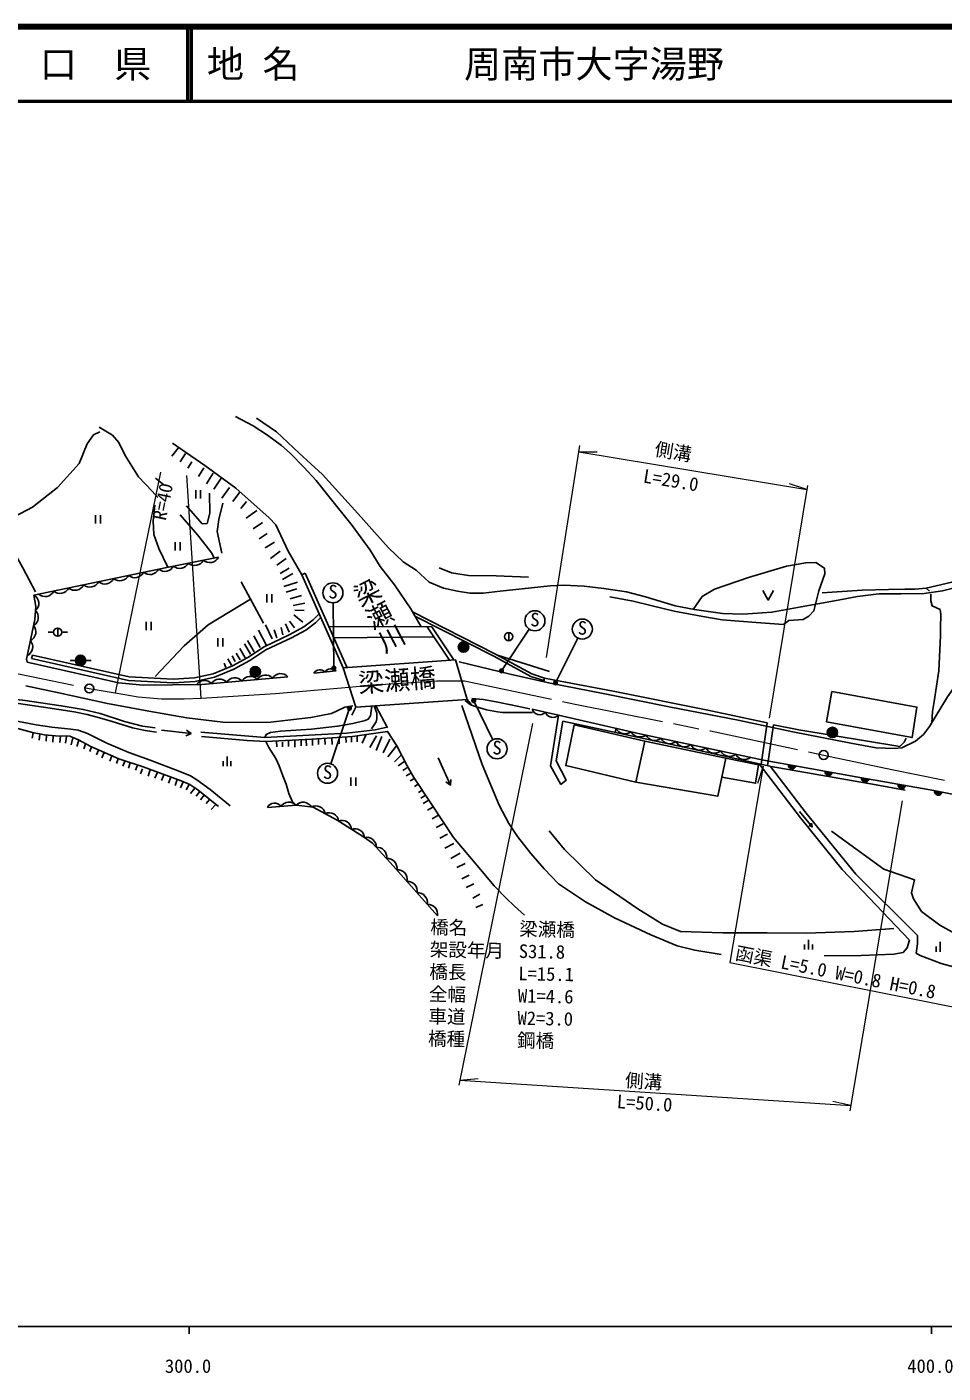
# Model space of a CAD drawing. Units: millimetres, scale not verified. Extents: x 40000 to 680000, y 20000 to 380000.
# Drawn here: x 346137 to 469547, y 198715 to 380000 of the extents above; entities that cross this region are included whole.
import ezdxf
from ezdxf.enums import TextEntityAlignment as Align

# ---------------------------------------------------------------- set-up
doc = ezdxf.new("R2010")
doc.units = ezdxf.units.MM
doc.header["$LTSCALE"] = 1000
doc.linetypes.add('CHAIN', pattern=[18.5, 12, -1.5, 3.5, -1.5])
for name, color, linetype, lineweight in [('M-BGD', 7, 'Continuous', 25), ('M-BGD-EXST', 7, 'Continuous', 25), ('M-BMK', 2, 'CHAIN', 13), ('M-BMK-SRVR', 3, 'Continuous', 25), ('M-STR-HTXT', 7, 'Continuous', 13), ('M-STR-STR1', 1, 'Continuous', 25), ('M-TTL', 2, 'Continuous', 140), ('M-TTL-BAND', 7, 'Continuous', 25), ('M-TTL-LINE', 7, 'Continuous', 50)]:
    doc.layers.add(name, color=color, linetype=linetype, lineweight=lineweight)
doc.layers.add('M-BMK-HTXT', color=7, linetype='Continuous')
doc.layers.add('M-TTL-TXT', color=7, linetype='Continuous')
doc.styles.add('@ＭＳ ゴシック', font='')
doc.styles.add('ＭＳ ゴシック', font='')
doc.styles.get('@ＭＳ ゴシック').set_extended_font_data('@MS Gothic')
doc.styles.get('ＭＳ ゴシック').set_extended_font_data('MS Gothic')

msp = doc.modelspace()

# ---------------------------------------------------------------- hatches: boundary and pattern name
at = {"layer": 'M-BGD'}
for points in [[(405647, 296490, 1), (404247, 296490, 0.41421), (404947, 295790, 0.41421)], [(354060, 294689, 1), (352660, 294689, 0.41421), (353360, 293989, 0.41421)], [(377595, 293163, 1), (376195, 293163, 0.41421), (376895, 292463, 0.41421)], [(455332, 284985, 1), (453932, 284985, 0.41421), (454632, 284285, 0.41421)], [(449707, 280483), (448723, 280662, 1)], [(454626, 279589), (453642, 279768, 1)], [(459547, 278702), (458562, 278877, 0.41421), (458967, 278297, 0.41421)], [(464470, 277827), (463485, 278002, 1)], [(469390, 276937), (468408, 277127, 1)]]:
    msp.add_hatch(color=256, dxfattribs=at).paths.add_polyline_path(points)
at = {"layer": 'M-BGD-EXST'}
for points in [[(387264, 293531, 0.41421), (387603, 293431, 0.41421), (387703, 293770, 1)], [(409833, 293150, 0.41421), (410172, 293050, 0.41421), (410272, 293389, 1)], [(417106, 291552, 0.41421), (417445, 291452, 0.41421), (417545, 291791, 1)], [(389364, 288125, 0.41421), (389703, 288025, 0.41421), (389803, 288364, 1)], [(406102, 289146, 0.41421), (406441, 289046, 0.41421), (406541, 289385, 1)]]:
    msp.add_hatch(color=256, dxfattribs=at).paths.add_polyline_path(points)

# ---------------------------------------------------------------- linework, layer by layer
at = {"layer": 'M-BGD'}
for p, q in [((365645, 322191), (366512, 323291)), ((366762, 321424), (367496, 322574)), ((367796, 320591), (368363, 321424)), ((363468, 319240), (364583, 318315)), ((369247, 319474), (369965, 320624)), ((370315, 318490), (371232, 319890)), ((371316, 317740), (372300, 319224)), ((368874, 317595), (368874, 316477)), ((369541, 317595), (369541, 316477)), ((372390, 316549), (373440, 317992)), ((373886, 316077), (374766, 317284)), ((374949, 315159), (375711, 316077)), ((355390, 314248), (355390, 313130)), ((356057, 314248), (356057, 313130)), ((375673, 313857), (377117, 314881)), ((376633, 312399), (377893, 313264)), ((366111, 310611), (366111, 309493)), ((366778, 310611), (366778, 309493)), ((377422, 311043), (378498, 311778)), ((378249, 309836), (379496, 310597)), ((378945, 308419), (380231, 309416)), ((379824, 307514), (381045, 308432)), ((380272, 306395), (381454, 307130)), ((380574, 305569), (381939, 306408)), ((383162, 306213), (383618, 306416)), ((389284, 293706), (383618, 306416)), ((374977, 305286), (378010, 299696)), ((380758, 304650), (382596, 305227)), ((388753, 293668), (383162, 306213)), ((378441, 303590), (378441, 302472)), ((379107, 303590), (379107, 302472)), ((381061, 303873), (382505, 304332)), ((381612, 302981), (383109, 303440)), ((467274, 304436), (467699, 304020)), ((382019, 302075), (383568, 302417)), ((382216, 301433), (383502, 301419)), ((362204, 299892), (362204, 298774)), ((362870, 299892), (362870, 298774)), ((378275, 299466), (379159, 297580)), ((380365, 299135), (380623, 298123)), ((380956, 299625), (381444, 298502)), ((381517, 299956), (382189, 299091)), ((382070, 300830), (383322, 299855)), ((386809, 299258), (400675, 299202)), ((403056, 294704), (400074, 299204)), ((403628, 294745), (400675, 299202)), ((349732, 298498), (348982, 298498)), ((350282, 299048), (350282, 297948)), ((350832, 298498), (351582, 298498)), ((371874, 297702), (371874, 296584)), ((372541, 297702), (372541, 296584)), ((375869, 297374), (376726, 295828)), ((376709, 297992), (377556, 296419)), ((377316, 298747), (378384, 296805)), ((379463, 298785), (379794, 297745)), ((387494, 297721), (400964, 297843)), ((411036, 298443), (411036, 297343)), ((374323, 295672), (374884, 294770)), ((374838, 296297), (375520, 295018)), ((375455, 296905), (376256, 295534)), ((346878, 295416), (346768, 294928)), ((351948, 294689), (354772, 294689)), ((372719, 294336), (372922, 293719)), ((373207, 294888), (373677, 294041)), ((373806, 295293), (374183, 294547)), ((416530, 293190), (409516, 295406)), ((384798, 292983), (387772, 293301)), ((415859, 292307), (415746, 291810)), ((389891, 287333), (390451, 288392)), ((405998, 288760), (405458, 289438)), ((346855, 284202), (346994, 284939)), ((347795, 283959), (347868, 284758)), ((368260, 284829), (367651, 285281)), ((425369, 284981), (425498, 285542)), ((445849, 286285), (445053, 280683)), ((446720, 286019), (445915, 280491)), ((348720, 283816), (348769, 284615)), ((349624, 283681), (349687, 284532)), ((350551, 283616), (350643, 284490)), ((351323, 283525), (351473, 284455)), ((352104, 283341), (352325, 284241)), ((352858, 283101), (353147, 283945)), ((353803, 282803), (354050, 283449)), ((354599, 282435), (354843, 283036)), ((379786, 283046), (379775, 283773)), ((380548, 283034), (380548, 283682)), ((381367, 283091), (381355, 283841)), ((382208, 283023), (382208, 283864)), ((383095, 283205), (383084, 283944)), ((383800, 283193), (383766, 283955)), ((384619, 283227), (384585, 284034)), ((385427, 283375), (385392, 284103)), ((386291, 283364), (386279, 284125)), ((387240, 283351), (387195, 284240)), ((388191, 283440), (388180, 284279)), ((389131, 283613), (389092, 284352)), ((389881, 283686), (389858, 284396)), ((390619, 283720), (390625, 284475)), ((391309, 283524), (391779, 284609)), ((392345, 282982), (393206, 284536)), ((393161, 282568), (393945, 284430)), ((394135, 282238), (395019, 284094)), ((394754, 281691), (395938, 283192)), ((428178, 278312), (429378, 283811)), ((355500, 281955), (355785, 282612)), ((356227, 281586), (356540, 282270)), ((357298, 281114), (357558, 281819)), ((358210, 280802), (358427, 281453)), ((359068, 280459), (359310, 281113)), ((372560, 280440), (372560, 281136)), ((373093, 280440), (373093, 281768)), ((373627, 280440), (373627, 281136)), ((395648, 281043), (396542, 281928)), ((396159, 280485), (397030, 281110)), ((359816, 280191), (360061, 280886)), ((360770, 279918), (361025, 280577)), ((361451, 279430), (361701, 280097)), ((362465, 279117), (362740, 279976)), ((363376, 278820), (363705, 279634)), ((364285, 278520), (364569, 279283)), ((396758, 279852), (397456, 280315)), ((397208, 279131), (397840, 279511)), ((365229, 278164), (365513, 278957)), ((366086, 277860), (366375, 278652)), ((366839, 277511), (367196, 278317)), ((367608, 277257), (368000, 277972)), ((368185, 276752), (368764, 277497)), ((389783, 278902), (389783, 277784)), ((390450, 278902), (390450, 277784)), ((397780, 278455), (398347, 278790)), ((398340, 277699), (398839, 278040)), ((403180, 277898), (403259, 278652)), ((368917, 276397), (369415, 277022)), ((369537, 275909), (370024, 276533)), ((370263, 275413), (370741, 275950)), ((398903, 276902), (399386, 277207)), ((399179, 276144), (399768, 276511)), ((399512, 275402), (400195, 275837)), ((370945, 274627), (371549, 275248)), ((400093, 274523), (400827, 274933)), ((400717, 273335), (401477, 273813)), ((401256, 272191), (402220, 272703)), ((451916, 272266), (451834, 272765)), ((401776, 270741), (402792, 271278)), ((402451, 269397), (403663, 270020)), ((403219, 267998), (404508, 268731)), ((404029, 266787), (405159, 267323)), ((404719, 265294), (405715, 265782)), ((405310, 264089), (406334, 264607)), ((406190, 262692), (407154, 263198)), ((406624, 261402), (407528, 261836)), ((450891, 255750), (450891, 256447)), ((451425, 255750), (451425, 257078)), ((451958, 255750), (451958, 256447)), ((468637, 255444), (468637, 256141)), ((469171, 255444), (469171, 256773))]:
    msp.add_line(p, q, dxfattribs=at)
for points in [[(374255, 327547), (376595, 326281), (378547, 325026), (380430, 323634), (381598, 322590), (383459, 320730), (385099, 318926), (386866, 316729), (389955, 312852), (392355, 309526), (393712, 307323), (395648, 304854), (397830, 301644), (399240, 299207)], [(377059, 327314), (379766, 325450), (382831, 322591), (385947, 319707), (390711, 314458), (394831, 309857), (396841, 307969), (398561, 306823), (400299, 305211), (402269, 304406), (404150, 303994), (405798, 303761), (407590, 303761), (409895, 304011), (414122, 304477), (416630, 304710), (418404, 304817), (421199, 304674), (423850, 304370), (426888, 303929), (429468, 303252), (433443, 302026), (436056, 301531), (439828, 301009), (442554, 300934), (446491, 301173), (450423, 301910), (454912, 302691), (458017, 303294), (460899, 303651), (463915, 303651), (467014, 303682), (469470, 304081), (471771, 304633)], [(342906, 313232), (346895, 315313), (350277, 317978), (353182, 321185), (354247, 323865), (355115, 325078), (355960, 325468)], [(355873, 326118), (357673, 325013), (358497, 324016), (359390, 322298), (361189, 319416), (363010, 317466), (363772, 316636)], [(365749, 323926), (370116, 320920), (374293, 317867), (378756, 313907), (379687, 312929), (381330, 309422), (383162, 306213)], [(363383, 315582), (363146, 313471), (363231, 311630), (363907, 309772), (365118, 307246)], [(367643, 315521), (369759, 313066), (370402, 313142), (370760, 314501), (370742, 317220)], [(372517, 315861), (371970, 313670), (371781, 312065), (372385, 309139)], [(341493, 314450), (345592, 307135), (347289, 303946)], [(366786, 314296), (369135, 311621), (370277, 310128), (371024, 309112), (371374, 308473)], [(404384, 294496), (411226, 292841), (416632, 291608), (423739, 290234), (432871, 288412), (441924, 286639), (449321, 285080), (457101, 283547), (460532, 282932), (462941, 282834), (463986, 282920), (465847, 283797), (466928, 284718), (467735, 285776), (470145, 289798), (471957, 292348), (475038, 296932), (480527, 305611), (486782, 315420)], [(371942, 308585), (364978, 307219), (347080, 303454), (347319, 301958), (347220, 300204), (346076, 294862), (346172, 294470), (355721, 292294), (358480, 291679), (361806, 291373), (369677, 291459), (381268, 292496)], [(401672, 307151), (403348, 306470), (405612, 306129), (409331, 306070), (413699, 305879)], [(435893, 301562), (437105, 303300), (438746, 304296), (443357, 305838), (448456, 307381), (451054, 307850), (452402, 307869), (453555, 307127), (453633, 306366), (452832, 304042), (452378, 302250)], [(453244, 303810), (458626, 304156), (462195, 304258), (464415, 304268), (465788, 304286), (467274, 304436), (470731, 305230), (474163, 306596)], [(363392, 292532), (367306, 296648), (370568, 299485), (376245, 302949)], [(452378, 302250), (452149, 301347), (451465, 300625), (450703, 300215), (448769, 300078), (448033, 299538), (444352, 299807), (439767, 300162), (437206, 300581), (433310, 301330), (430188, 302080), (427805, 302654), (424678, 303235)], [(445285, 304107), (446000, 302812), (446716, 304107)], [(467886, 303613), (467886, 302716), (468096, 302029), (469144, 301528), (469261, 300876), (469177, 299027), (469221, 297987), (468972, 293278), (468355, 289138), (468106, 287805), (468042, 286288)], [(346878, 295416), (359890, 292499), (365853, 292179), (368716, 292362), (371238, 292889), (373809, 293967), (375895, 295084), (378085, 296538), (381569, 298156), (383455, 299203), (384679, 300141), (385508, 300949)], [(445849, 286285), (437844, 288010), (425089, 290538), (418695, 291779), (415859, 292307), (414163, 292862), (409185, 295587), (398077, 301217)], [(346768, 294928), (359821, 292002), (365856, 291678), (368783, 291865), (371387, 292410), (374024, 293515), (376152, 294655), (378330, 296101), (381796, 297710), (383730, 298783), (385007, 299762), (385725, 300462)], [(415781, 291965), (415772, 291967), (414023, 292540), (409022, 295278), (398398, 300662)], [(295036, 291676), (299619, 292520), (304154, 293213), (307809, 293606), (310301, 293831), (313796, 293869), (317770, 293719), (321124, 293569), (325510, 293082), (328452, 292652), (330956, 292595), (333448, 291996), (338171, 290497), (340589, 289898), (343606, 289505), (345593, 289355), (350764, 288593), (353726, 288081), (356026, 287518), (359285, 286477), (361718, 285815), (363422, 285600)], [(390055, 288563), (388978, 288396), (387926, 287909), (387157, 287524), (384361, 286999), (381271, 286627), (378995, 286367), (375587, 286310), (372525, 286378), (367679, 286978), (362567, 287862), (357008, 288880), (350443, 290306), (345972, 291271)], [(363571, 285036), (362087, 285258), (360368, 285609), (357620, 286468), (355928, 286949), (354235, 287392), (352490, 287756), (348349, 288381), (344684, 288915)], [(369563, 285008), (378197, 284305), (389249, 284891), (393054, 285361), (394664, 285696), (393125, 288579)], [(392601, 288542), (392400, 287237), (392115, 286785), (391680, 286600), (390037, 286182), (387992, 285813), (384488, 285428), (380280, 285176), (378939, 284975), (378352, 284724), (378197, 284305)], [(392930, 288565), (393288, 287590), (393277, 286820), (393186, 286415), (392538, 285473)], [(404721, 288626), (407476, 280679), (409751, 275187), (411056, 272737), (412231, 270983), (414015, 268679), (415813, 266606), (417723, 264601), (421372, 262169), (425265, 260019), (430199, 257720), (433720, 256261), (436089, 255646), (439674, 255083)], [(405180, 289270), (405878, 288712), (406693, 288425), (408028, 288052), (409533, 287765), (410177, 287688), (412148, 287672), (414227, 287696)], [(413864, 288151), (411328, 288711), (409590, 289062), (407628, 289412), (406072, 289552)], [(344332, 286583), (347392, 286011), (349515, 285685), (352041, 285451), (353043, 285282), (354293, 284826), (356918, 283543), (359872, 282267), (362761, 281236), (366752, 279748), (368184, 279129), (369009, 278627), (370841, 277312), (373537, 275120)], [(513875, 283977), (507402, 281366), (501079, 279120), (494141, 277214), (490496, 276443), (487034, 275915), (483621, 275578), (480016, 275418), (475754, 275754), (472785, 276283), (468298, 277148), (457827, 279007), (445378, 281271), (428716, 284802), (417728, 287329), (414215, 288109)], [(418076, 277963), (416647, 280484), (417728, 287329)], [(418076, 277963), (418782, 278563), (417437, 281165), (418348, 286489), (435695, 282764)], [(371940, 275010), (369141, 277271), (368081, 277965), (366931, 278480), (361801, 280339), (358519, 281437), (354741, 283097), (353093, 284008), (351928, 284476), (349970, 284539), (348504, 284652), (346869, 284990), (342622, 286144)], [(364244, 285294), (368260, 284829), (367564, 284528)], [(369661, 284451), (375818, 283884), (378337, 283777), (384494, 284061), (390006, 284434), (394725, 285125), (395949, 283174), (397351, 280497), (398274, 278901), (400626, 275319), (403617, 270861), (407232, 266531), (409092, 264350), (410691, 262675), (411813, 261584), (413150, 260386)], [(464568, 284232), (464312, 283671), (463742, 283110), (450116, 285343), (446720, 286019)], [(378337, 283777), (378746, 282975), (379657, 281464), (380100, 280487), (380614, 279151), (381061, 278001), (381397, 276759), (381876, 275749), (382409, 275190)], [(401534, 281591), (403180, 277898), (402566, 278343)], [(435695, 282764), (446402, 280383), (460539, 277945), (464458, 277230)], [(439745, 278962), (444285, 278144), (444662, 280630), (440279, 281524)], [(465037, 257030), (455965, 266515), (450335, 273494), (444776, 280745)], [(466118, 257638), (457798, 265887), (451121, 274112), (446295, 280407)], [(378537, 274902), (382409, 275190), (384709, 274941), (387929, 273197), (391494, 270917), (392682, 270075), (395469, 267046), (401427, 260301)], [(450208, 274351), (451916, 272266), (451443, 272444)], [(416489, 271728), (418550, 269238), (422737, 265139), (428427, 261255), (431768, 259162), (434156, 258196), (439900, 257988), (445872, 258000), (451098, 257952), (457589, 258167), (462923, 258596)], [(454500, 271699), (461566, 266590), (465680, 265136), (465301, 263381), (465547, 262564), (466630, 260888), (469125, 259049), (472049, 257414), (474916, 257101), (478739, 256958), (481602, 257163), (487839, 258021), (496689, 259125), (502782, 260208), (505482, 261005), (506913, 262865), (507465, 263458), (509674, 264275), (512495, 265236), (512810, 266600), (512698, 268047)], [(466118, 257638), (466091, 256538), (465927, 255246), (466442, 254933), (469277, 253892), (473103, 252839), (476688, 252033), (479862, 251639), (483809, 251513), (490621, 251665), (499006, 252178), (505138, 252691), (508639, 253560), (512614, 255107), (517359, 258059), (521848, 260794), (525549, 262664), (529399, 264137), (534567, 265599), (539665, 266816), (545210, 267969), (549584, 269277), (553528, 270241)], [(453524, 254922), (458521, 254971), (462904, 255148), (464161, 255357), (464725, 255986), (465037, 257030)]]:
    msp.add_lwpolyline(points, dxfattribs=at)
for points in [[(454555, 290518), (453829, 286423), (465363, 284304), (466016, 288412)], [(419857, 285994), (429378, 283811), (440279, 281524), (439745, 278962), (439194, 276389), (428178, 278312), (418712, 280532)]]:
    msp.add_lwpolyline(points, close=True, dxfattribs=at)
for centre, radius in [((350282, 298498), 550), ((411036, 297893), 550), ((404947, 296490), 700), ((353360, 294689), 700), ((376895, 293163), 700), ((454632, 284985), 700)]:
    msp.add_circle(centre, radius, dxfattribs=at)
for centre, radius, start, end in [((368755, 308774), 1304, 228.88223, 333.30776), ((370777, 309170), 1304, 228.88223, 333.30776), ((360676, 307131), 1304, 229.66757, 334.09309), ((362694, 307555), 1304, 229.66757, 334.09309), ((364709, 307980), 1304, 229.75313, 333.30776), ((366732, 308377), 1304, 228.88223, 333.30776), ((352608, 305433), 1304, 229.66757, 334.09309), ((354625, 305857), 1304, 229.66757, 334.09309), ((356642, 306282), 1304, 229.66757, 334.09309), ((358659, 306706), 1304, 229.66757, 334.09309), ((346543, 302373), 1207, 308.17259, 63.56763), ((348574, 304584), 1304, 229.66757, 334.09309), ((350591, 305009), 1304, 229.66757, 334.09309), ((346383, 300496), 1298, 300.60543, 45.72698), ((346046, 298538), 1304, 295.70121, 40.12673), ((345615, 296523), 1304, 295.70121, 40.12673), ((370048, 290690), 1304, 42.90193, 144.27069), ((372101, 290874), 1304, 42.90193, 147.32745), ((374154, 291057), 1304, 42.90193, 147.32745), ((376207, 291241), 1304, 42.90193, 147.32745), ((378260, 291425), 1304, 42.90193, 147.32745), ((380313, 291609), 1304, 42.90193, 147.32745), ((385601, 292456), 960, 45.49756, 146.71227), ((387098, 292514), 1036, 49.44729, 142.76254), ((415195, 288374), 1015, 195.09802, 319.87639), ((416965, 288044), 1045, 198.08205, 316.89236), ((426692, 286136), 1333, 206.43448, 307.65703), ((428715, 285763), 1388, 209.47396, 305.40433), ((430693, 285199), 1304, 205.81583, 310.25131), ((432710, 284774), 1305, 205.8637, 310.20344), ((434727, 284346), 1305, 205.8637, 310.20344), ((436744, 283919), 1305, 205.8637, 310.20344), ((438761, 283491), 1305, 205.8637, 310.20344), ((440778, 283064), 1305, 205.8637, 310.20344), ((442795, 282636), 1305, 205.8637, 310.20344), ((449215, 280573), 500, 169.69512, 349.69512), ((454134, 279678), 500, 169.69512, 349.69512), ((459054, 278789), 500, 169.93081, 349.93081), ((463977, 277915), 500, 169.93081, 349.93081), ((381440, 274316), 1304, 42.03188, 146.45741), ((383347, 274284), 1304, 31.60748, 136.03301), ((468899, 277032), 500, 169.08961, 349.08961), ((379487, 274410), 1070, 35.90889, 152.58041), ((385045, 273803), 1304, 11.68381, 116.74494), ((386848, 272890), 1290, 8.10271, 114.09335), ((388563, 271843), 1304, 5.19015, 109.61568), ((390300, 270733), 1304, 5.19015, 109.61568), ((391886, 269579), 1304, 357.61393, 102.71929), ((393298, 268225), 1304, 350.40012, 94.82565), ((394699, 266720), 1292, 349.29227, 95.08759), ((396118, 265237), 1252, 346.06329, 96.85193), ((397416, 263634), 1304, 349.24484, 93.67037), ((398781, 262090), 1304, 349.24484, 93.67037), ((400146, 260545), 1304, 349.24484, 93.67037)]:
    msp.add_arc(centre, radius, start, end, dxfattribs=at)
at = {"layer": 'M-BGD-EXST'}
for p, q in [((387484, 293651), (387374, 302438)), ((410053, 293270), (413813, 298902)), ((417325, 291671), (420350, 297700)), ((389583, 288245), (387064, 280769)), ((406321, 289266), (408877, 284003))]:
    msp.add_line(p, q, dxfattribs=at)
for centre, radius in [((387358, 303788), 1350), ((414562, 300025), 1350), ((420955, 298907), 1350), ((387484, 293651), 250), ((410053, 293270), 250), ((417325, 291671), 250), ((389583, 288245), 250), ((406321, 289266), 250), ((409467, 282788), 1350), ((386632, 279490), 1350)]:
    msp.add_circle(centre, radius, dxfattribs=at)
at = {"layer": 'M-BMK'}
msp.add_lwpolyline([(340647, 293781), (354538, 290906), (358022, 290318), (361123, 289787), (364273, 289509), (367338, 289534), (369607, 289606), (379602, 290234), (389543, 291079), (392372, 291366), (401340, 291939), (405069, 291920), (419972, 288805), (438199, 285188), (453470, 281947), (462627, 280002), (469716, 278569)], dxfattribs=at)
at = {"layer": 'M-BMK-SRVR'}
for centre in [(354538, 290906), (453470, 281947)]:
    msp.add_circle(centre, 600, dxfattribs=at)
at = {"layer": 'M-STR-HTXT'}
for p, q in [((416105, 295097), (420630, 323633)), ((420496, 322791), (451184, 317706)), ((420496, 322791), (422951, 322769)), ((364137, 320054), (358022, 290318)), ((369607, 289606), (367670, 319612)), ((451274, 318257), (446139, 286905)), ((451184, 317706), (448853, 318477)), ((414238, 286205), (404322, 237482)), ((445334, 280435), (444551, 278108)), ((464020, 275791), (456992, 234017)), ((404460, 238162), (406905, 238384)), ((404460, 238162), (457114, 234741)), ((457114, 234741), (454718, 235278))]:
    msp.add_line(p, q, dxfattribs=at)
msp.add_lwpolyline([(445334, 280435), (440818, 254006), (473806, 247473)], dxfattribs=at)
at = {"layer": 'M-STR-STR1'}
msp.add_lwpolyline([(388753, 293668), (390451, 288392), (405458, 289438), (403886, 294764)], close=True, dxfattribs=at)
at = {"layer": 'M-TTL'}
msp.add_line((680000, 380000), (40000, 380000), dxfattribs=at)
at = {"layer": 'M-TTL-BAND'}
for p, q in [((40000, 205000), (579000, 205000)), ((368000, 205000), (368000, 204000)), ((468000, 205000), (468000, 204000))]:
    msp.add_line(p, q, dxfattribs=at)
at = {"layer": 'M-TTL-LINE'}
for p, q in [((367750, 380000), (367750, 370000)), ((368250, 380000), (368250, 370000)), ((40000, 370000), (680000, 370000))]:
    msp.add_line(p, q, dxfattribs=at)

# ---------------------------------------------------------------- texts
at = {"layer": 'M-BGD-EXST', "style": 'ＭＳ ゴシック'}
for p in [(386702, 302495), (413907, 298732), (420300, 297615), (408812, 281496), (385977, 278197)]:
    msp.add_text('S', height=1833, rotation=358.508, dxfattribs=at).set_placement(p, align=Align.BOTTOM_LEFT)
at = {"layer": 'M-BMK-HTXT'}
for s, rotation, style, p in [('梁瀬川', 297.52, '@ＭＳ ゴシック', (394170, 295143)), ('梁瀬橋', 4.384, 'ＭＳ ゴシック', (401386, 290383))]:
    msp.add_text(s, height=2566, rotation=rotation, dxfattribs=dict(at, style=style)).set_placement(p, align=Align.BOTTOM_RIGHT)
at = {"layer": 'M-STR-HTXT', "style": 'ＭＳ ゴシック'}
for s, rotation, p in [('側溝', 350.591, (430495, 321764)), ('L=29.0', 350.591, (428968, 318119)), ('R=40', 78.379, (365362, 313332)), ('橋名', 358.865, (400433, 257316)), ('梁瀬橋', 358.865, (412431, 257078)), ('架設年月', 358.865, (400374, 254317)), ('S31.8', 358.865, (412371, 254079)), ('函渠 L=5.0 W=0.8 H=0.8', 348.798, (441331, 253905)), ('橋長', 358.865, (400314, 251317)), ('L=15.1', 358.865, (412312, 251080)), ('全幅', 358.865, (400255, 248318)), ('W1=4.6', 358.865, (412253, 248080)), ('車道', 358.865, (400195, 245318)), ('W2=3.0', 358.865, (412193, 245081)), ('橋種', 358.865, (400136, 242319)), ('鋼橋', 358.865, (412134, 242081)), ('側溝', 356.283, (426624, 236722)), ('L=50.0', 356.283, (425521, 233848))]:
    msp.add_text(s, height=1833, rotation=rotation, dxfattribs=at).set_placement(p, align=Align.BOTTOM_LEFT)
at = {"layer": 'M-TTL-BAND', "style": 'ＭＳ ゴシック'}
for s, p in [('300.0', (367844, 198195)), ('400.0', (467844, 198195))]:
    msp.add_text(s, height=1833, dxfattribs=at).set_placement(p, align=Align.BOTTOM_CENTER)
at = {"layer": 'M-TTL-TXT', "style": 'ＭＳ ゴシック'}
msp.add_text('山\u3000口\u3000県', height=3666, dxfattribs=at).set_placement((350375, 375000), align=Align.MIDDLE_CENTER)
for s, p in [('地 名', (370380, 375000)), ('周南市大字湯野', (405024, 375000))]:
    msp.add_text(s, height=3666, dxfattribs=at).set_placement(p, align=Align.MIDDLE_LEFT)

doc.saveas('drawing.dxf')
